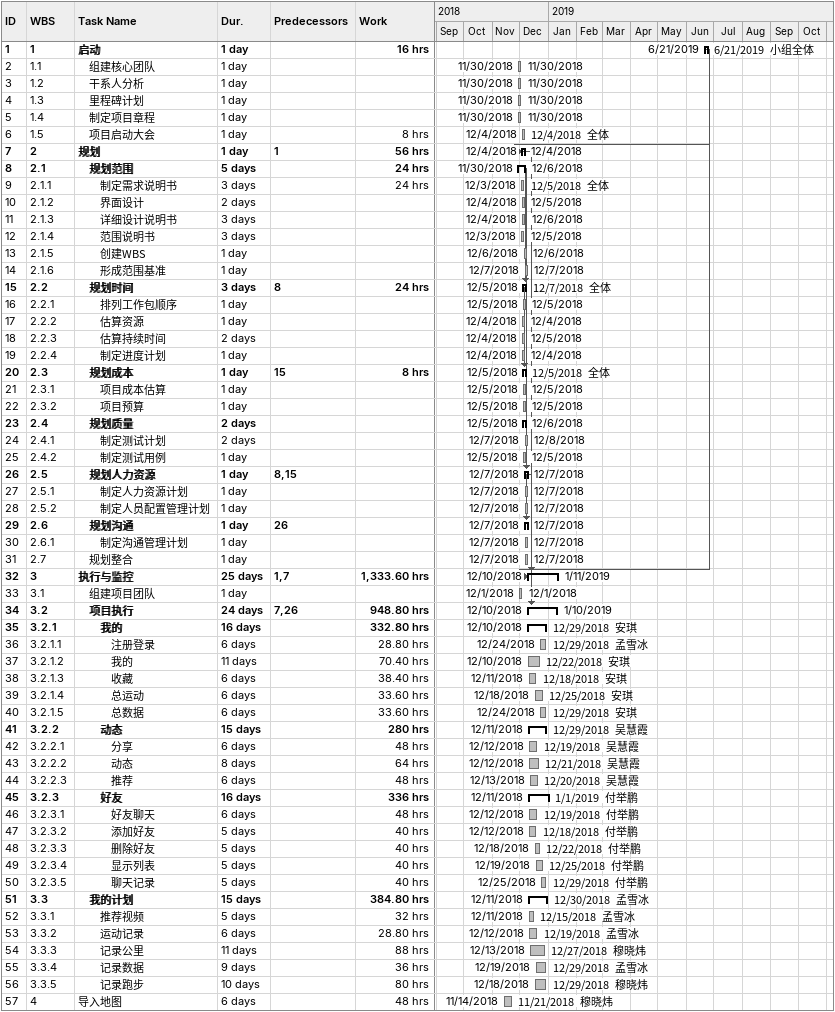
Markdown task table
| ID | WBS | Task | Duration | Start | Finish | Predecessors | Resources | Work (h) |
|---|---|---|---|---|---|---|---|---|
| 1 | 1 | **启动** | 1d | 2019-06-21 | 2019-06-21 |  | 小组全体 | 16 |
| 2 | 1.1 | 组建核心团队 | 1d | 2018-11-30 | 2018-11-30 |  |  |  |
| 3 | 1.2 | 干系人分析 | 1d | 2018-11-30 | 2018-11-30 |  |  |  |
| 4 | 1.3 | 里程碑计划 | 1d | 2018-11-30 | 2018-11-30 |  |  |  |
| 5 | 1.4 | 制定项目章程 | 1d | 2018-11-30 | 2018-11-30 |  |  |  |
| 6 | 1.5 | 项目启动大会 | 1d | 2018-12-04 | 2018-12-04 |  | 全体 | 8 |
| 7 | 2 | **规划** | 1d | 2018-12-04 | 2018-12-04 | 1 |  | 56 |
| 8 | 2.1 | **规划范围** | 5d | 2018-11-30 | 2018-12-06 |  |  | 24 |
| 9 | 2.1.1 | 制定需求说明书 | 3d | 2018-12-03 | 2018-12-05 |  | 全体 | 24 |
| 10 | 2.1.2 | 界面设计 | 2d | 2018-12-04 | 2018-12-05 |  |  |  |
| 11 | 2.1.3 | 详细设计说明书 | 3d | 2018-12-04 | 2018-12-06 |  |  |  |
| 12 | 2.1.4 | 范围说明书 | 3d | 2018-12-03 | 2018-12-05 |  |  |  |
| 13 | 2.1.5 | 创建WBS | 1d | 2018-12-06 | 2018-12-06 |  |  |  |
| 14 | 2.1.6 | 形成范围基准 | 1d | 2018-12-07 | 2018-12-07 |  |  |  |
| 15 | 2.2 | **规划时间** | 3d | 2018-12-05 | 2018-12-07 | 8 | 全体 | 24 |
| 16 | 2.2.1 | 排列工作包顺序 | 1d | 2018-12-05 | 2018-12-05 |  |  |  |
| 17 | 2.2.2 | 估算资源 | 1d | 2018-12-04 | 2018-12-04 |  |  |  |
| 18 | 2.2.3 | 估算持续时间 | 2d | 2018-12-04 | 2018-12-05 |  |  |  |
| 19 | 2.2.4 | 制定进度计划 | 1d | 2018-12-04 | 2018-12-04 |  |  |  |
| 20 | 2.3 | **规划成本** | 1d | 2018-12-05 | 2018-12-05 | 15 | 全体 | 8 |
| 21 | 2.3.1 | 项目成本估算 | 1d | 2018-12-05 | 2018-12-05 |  |  |  |
| 22 | 2.3.2 | 项目预算 | 1d | 2018-12-05 | 2018-12-05 |  |  |  |
| 23 | 2.4 | **规划质量** | 2d | 2018-12-05 | 2018-12-06 |  |  |  |
| 24 | 2.4.1 | 制定测试计划 | 2d | 2018-12-07 | 2018-12-08 |  |  |  |
| 25 | 2.4.2 | 制定测试用例 | 1d | 2018-12-05 | 2018-12-05 |  |  |  |
| 26 | 2.5 | **规划人力资源** | 1d | 2018-12-07 | 2018-12-07 | 8, 15 |  |  |
| 27 | 2.5.1 | 制定人力资源计划 | 1d | 2018-12-07 | 2018-12-07 |  |  |  |
| 28 | 2.5.2 | 制定人员配置管理计划 | 1d | 2018-12-07 | 2018-12-07 |  |  |  |
| 29 | 2.6 | **规划沟通** | 1d | 2018-12-07 | 2018-12-07 | 26 |  |  |
| 30 | 2.6.1 | 制定沟通管理计划 | 1d | 2018-12-07 | 2018-12-07 |  |  |  |
| 31 | 2.7 | 规划整合 | 1d | 2018-12-07 | 2018-12-07 |  |  |  |
| 32 | 3 | **执行与监控** | 25d | 2018-12-10 | 2019-01-11 | 1, 7 |  | 1333.60 |
| 33 | 3.1 | 组建项目团队 | 1d | 2018-12-01 | 2018-12-01 |  |  |  |
| 34 | 3.2 | **项目执行** | 24d | 2018-12-10 | 2019-01-10 | 7, 26 |  | 948.80 |
| 35 | 3.2.1 | **我的** | 16d | 2018-12-10 | 2018-12-29 |  | 安琪 | 332.80 |
| 36 | 3.2.1.1 | 注册登录 | 6d | 2018-12-24 | 2018-12-29 |  | 孟雪冰 | 28.80 |
| 37 | 3.2.1.2 | 我的 | 11d | 2018-12-10 | 2018-12-22 |  | 安琪 | 70.40 |
| 38 | 3.2.1.3 | 收藏 | 6d | 2018-12-11 | 2018-12-18 |  | 安琪 | 38.40 |
| 39 | 3.2.1.4 | 总运动 | 6d | 2018-12-18 | 2018-12-25 |  | 安琪 | 33.60 |
| 40 | 3.2.1.5 | 总数据 | 6d | 2018-12-24 | 2018-12-29 |  | 安琪 | 33.60 |
| 41 | 3.2.2 | **动态** | 15d | 2018-12-11 | 2018-12-29 |  | 吴慧霞 | 280 |
| 42 | 3.2.2.1 | 分享 | 6d | 2018-12-12 | 2018-12-19 |  | 吴慧霞 | 48 |
| 43 | 3.2.2.2 | 动态 | 8d | 2018-12-12 | 2018-12-21 |  | 吴慧霞 | 64 |
| 44 | 3.2.2.3 | 推荐 | 6d | 2018-12-13 | 2018-12-20 |  | 吴慧霞 | 48 |
| 45 | 3.2.3 | **好友** | 16d | 2018-12-11 | 2019-01-01 |  | 付举鹏 | 336 |
| 46 | 3.2.3.1 | 好友聊天 | 6d | 2018-12-12 | 2018-12-19 |  | 付举鹏 | 48 |
| 47 | 3.2.3.2 | 添加好友 | 5d | 2018-12-12 | 2018-12-18 |  | 付举鹏 | 40 |
| 48 | 3.2.3.3 | 删除好友 | 5d | 2018-12-18 | 2018-12-22 |  | 付举鹏 | 40 |
| 49 | 3.2.3.4 | 显示列表 | 5d | 2018-12-19 | 2018-12-25 |  | 付举鹏 | 40 |
| 50 | 3.2.3.5 | 聊天记录 | 5d | 2018-12-25 | 2018-12-29 |  | 付举鹏 | 40 |
| 51 | 3.3 | **我的计划** | 15d | 2018-12-11 | 2018-12-30 |  | 孟雪冰 | 384.80 |
| 52 | 3.3.1 | 推荐视频 | 5d | 2018-12-11 | 2018-12-15 |  | 孟雪冰 | 32 |
| 53 | 3.3.2 | 运动记录 | 6d | 2018-12-12 | 2018-12-19 |  | 孟雪冰 | 28.80 |
| 54 | 3.3.3 | 记录公里 | 11d | 2018-12-13 | 2018-12-27 |  | 穆晓炜 | 88 |
| 55 | 3.3.4 | 记录数据 | 9d | 2018-12-19 | 2018-12-29 |  | 孟雪冰 | 36 |
| 56 | 3.3.5 | 记录跑步 | 10d | 2018-12-18 | 2018-12-29 |  | 穆晓炜 | 80 |
| 57 | 4 | 导入地图 | 6d | 2018-11-14 | 2018-11-21 |  | 穆晓炜 | 48 |
